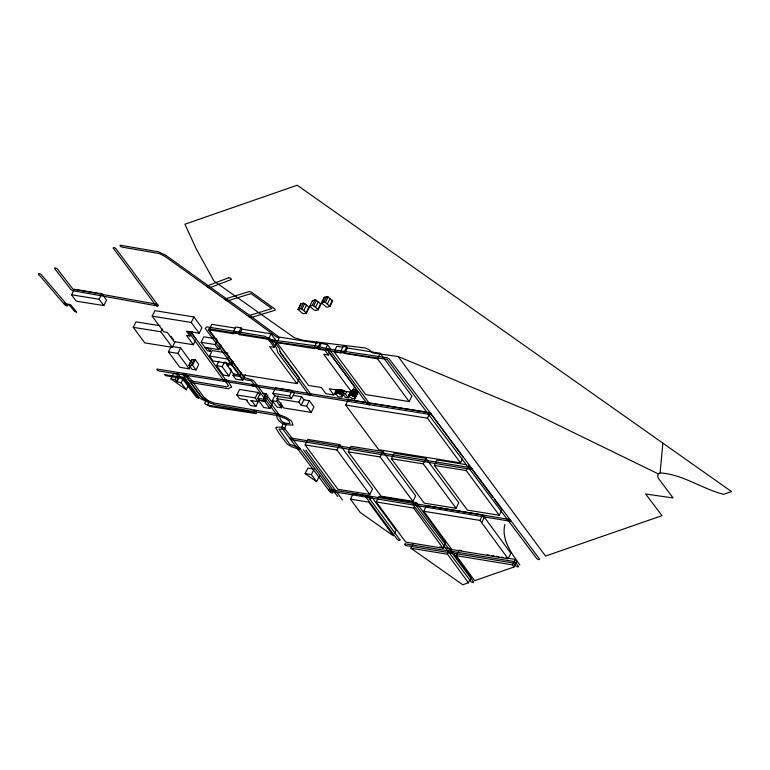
<?xml version="1.0" encoding="UTF-8"?>
<svg xmlns="http://www.w3.org/2000/svg" width="770" height="770" viewBox="0 0 770 770"><rect width="100%" height="100%" fill="white"/><g stroke="black" fill="none" stroke-linecap="round" stroke-linejoin="round"><path stroke-width="1.16" d="M348.531 395.597L349.619 394.837L352.092 395.395L354.441 396.887L355.105 398.417L352.294 398.619L348.781 396.3L350.533 391.468M504.851 524.447C501.164 539.722 511.578 553.216 519.856 564.978M356.856 393.422C359.715 392.373 354.845 389.341 352.997 389.389M660.082 472.934C682.326 474.166 702.144 488.863 723.55 494.311L731.5 491.549L297.22 185.214L184.916 224.214L196.581 249.557L214.031 281.098L294.381 337.77L303.351 340.34L365.461 348.021L369.244 349.801L372.728 352.949L398.167 356.52L545.516 556.075L662.027 515.65L645.635 493.994L673.105 497.959L658.389 478.363L657.686 476.216L658.215 473.858L660.082 472.934L662.854 443.135M342.4 396.377C332.005 385.183 336.894 403.22 343.285 394.596M71.562 294.804L74.276 289.318L101.823 293.755L106.501 300.098L103.786 305.584L76.22 301.147L71.562 294.804L99.109 299.251L103.786 305.584M99.109 299.251L101.823 293.755M175.011 341.822L172.297 347.308L144.77 342.9L133.268 327.337L135.982 321.85L160.054 325.7M195.185 341.091L193.376 344.748L174.116 341.649L167.292 332.409L163.673 331.783L152.181 316.162L154.885 310.676L193.924 316.951L201.904 327.76L199.189 333.246L186.446 331.196L189.988 336.028L192.25 331.447M172.297 347.308L160.776 331.745L162.133 329.002M190.633 366.097L189.276 368.84L179.824 367.3L168.457 351.871L170.719 347.289M199.189 333.246L191.21 322.447L193.924 316.951M189.276 368.84L177.909 353.401L180.623 347.905L172.355 346.567M186.253 389.736L170.921 378.927L173.635 373.431L177.947 374.133L179.448 376.155L176.292 381.564L181.181 382.863L186.253 389.736L188.968 384.249L183.895 377.377L179.41 376.646L179.448 376.155M176.734 381.641L175.233 379.62L177.947 374.133M176.696 382.132L179.41 376.646M188.948 365.144L191.663 359.648L194.541 360.119L194.098 359.503L191.383 364.99L191.836 365.606L188.948 365.144L191.999 369.292L196.032 369.947L198.747 364.46L195.234 359.686L194.098 359.503M189.102 365.163L191.817 359.677M181.181 382.863L183.895 377.377M221.019 345.056L218.757 349.628L204.887 347.395L201.124 342.323L203.838 336.827L216.534 338.867M280.011 351.543L299.636 378.089L296.922 383.585L242.338 374.817L209.113 329.839L211.827 324.343L235.466 328.116M196.032 369.947L192.519 365.182L195.234 359.686M210.133 351.226L207.842 348.146L205.118 347.713L207.399 350.793L210.133 351.226L211.49 348.483M218.757 349.628L214.984 344.536L217.236 339.965M232.453 361.149L231.096 363.902L213.088 360.928L209.517 356.038L212.222 350.543L227.978 353.141M230.259 368.637L231.606 370.486L228.892 375.981L223.29 375.038L216.582 365.769L218.844 361.197M233.435 331.601L235.697 327.019L241.087 327.895L242.03 329.156L271.05 333.814L276.353 340.985M238.825 332.467L241.087 327.895M228.892 375.981L222.164 366.703L224.426 362.131M277.007 341.88L274.293 347.366L268.335 339.3L239.316 334.642L242.03 329.156M231.096 363.902L227.516 359.003L228.873 356.26M231.857 365.163L226.351 364.277L233.647 374.153L239.143 375.038L231.857 365.163L233.666 361.496M245.418 374.788L242.704 380.284L235.764 379.148L232.992 375.375L233.888 373.546M242.704 380.284L239.922 376.501L241.732 372.844M258.585 400.881L255.881 406.368L250.337 405.482L246.573 400.41L247.526 400.583L247.026 399.919L239.662 398.754L236.871 394.962L239.585 389.476L257.969 392.44L260.067 395.251M268.788 338.386L271.05 333.814M336.519 389.437L333.805 394.933L325.854 393.653L321.302 387.493L308.578 385.452L276.882 342.602L279.597 337.116L316.278 342.997M298 309.444L300.714 303.958L303.245 303.149L304.679 303.582L309.251 307.548L306.537 313.034L303.909 313.756L302.514 313.332L298 309.444L300.531 308.645L301.965 309.078L306.537 313.034M298.644 309.242L300.714 303.958M258.951 399.851L258.046 401.68L255.255 397.926L257.969 392.44M300.531 308.645L303.245 303.149M262.782 393.21L266.285 393.778L267.671 395.674L264.967 401.16L259.144 400.217L257.738 398.321L260.453 392.835M301.965 309.078L304.679 303.582M265.881 398.494L267.238 395.742L272.58 402.98L269.866 408.475L263.735 407.484L258.393 400.246L259.297 398.417M303.89 310.483L306.604 304.987M306.344 312.274L309.059 306.778M264.967 401.16L263.571 399.264L266.285 393.778M309.723 306.19L312.437 300.695L314.969 299.896L316.403 300.329L320.975 304.294L318.26 309.781L315.633 310.503L314.237 310.069L309.723 306.19L312.254 305.382L313.698 305.815L318.26 309.781M312.254 305.382L314.969 299.896M313.698 305.815L316.403 300.329M272.878 393.316L275.593 387.83L292.273 390.515L294.246 393.123L291.532 398.61L274.842 395.924L272.878 393.316L289.558 396.001L291.532 398.61M315.584 307.201L318.299 301.715M282.32 405.973L281.416 407.802L276.959 407.07L272.282 400.698L274.996 395.203M318.068 309.02L320.782 303.524M321.427 302.86L324.141 297.374L326.673 296.565L328.116 296.999L332.678 300.964L329.964 306.46L327.337 307.172L325.941 306.749L321.427 302.86L323.958 302.061L325.402 302.494L329.964 306.46M321.619 303.572L323.881 299.001M323.958 302.061L326.673 296.565M272.282 400.698L276.68 401.401L279.76 405.569L282.378 406.002L276.969 398.677L278.326 395.934M325.402 302.494L328.116 296.999M276.68 401.401L277.585 399.572M327.375 303.929L330.089 298.442M279.76 405.569L281.117 402.825M329.772 305.69L332.486 300.204M289.558 396.001L291.82 391.43M276.882 342.602L314.747 348.675L314.083 347.78L316.797 342.294L327.606 344.825L331.061 349.503M329.704 352.246L328.347 354.989L324.892 350.311L318.28 349.253L317.615 348.348L320.33 342.862M318.28 349.253L320.994 343.767M301.59 396.723L303.861 399.803L309.328 400.679L313.929 406.897L311.215 412.383L306.624 406.165L301.157 405.289L298.875 402.209L301.59 396.723L293.514 395.424M324.892 350.311L327.606 344.825M301.157 405.289L303.861 399.803M306.624 406.165L309.328 400.679M334.065 351.784L341.177 352.93L340.436 351.928L343.15 346.433L346.702 347L347.414 347.963L380.226 353.305L411.883 396.088L409.168 401.574L365.683 394.567L334.065 351.784L336.779 346.298L342.708 347.251M344.44 351.582L346.702 347M345.153 352.535L347.414 347.963M305.132 444.916L307.846 439.429L339.686 444.54L372.507 488.921L369.793 494.417L337.963 489.306L305.132 444.916L336.971 450.026L369.793 494.417M335.836 393.73L337.857 389.447M335.874 393.913L337.655 390.13M336.413 393.2L337.924 390.14M336.076 394.317L338.155 390.111M336.172 394.452L338.319 390.101M337.048 392.844L338.502 390.101M337.241 392.854L338.685 390.111M337.433 392.873L338.781 390.12M337.53 392.883L338.983 390.149L337.741 392.912M337.847 392.931L339.3 390.207M338.059 392.979L339.522 390.255M338.28 393.027L339.637 390.284M338.386 393.066L339.743 390.313M338.502 393.095L339.974 390.38M338.733 393.172L340.09 390.428M338.848 393.21L340.658 389.543M338.964 393.249L340.889 389.63M339.195 393.335L341.004 389.678M339.31 393.383L341.12 389.726M339.426 393.432L341.235 389.774M339.541 393.489L341.466 389.88M339.772 393.595L341.582 389.938M339.888 393.643L341.697 389.986M340.109 393.759L341.803 390.043M340.225 393.826L342.034 390.169M340.33 393.884L342.14 390.226M340.436 393.951L342.246 390.294M340.658 394.076L342.352 390.351M340.754 394.144L342.563 390.486M340.86 394.211L342.669 390.554M341.052 394.356L342.766 390.621M341.149 394.423L342.958 390.765L341.245 394.49M341.428 394.635L343.141 390.9M341.505 394.702L343.314 391.044M341.668 394.846L343.401 391.112M341.822 394.991L344.007 390.342M341.947 395.135L343.93 390.929M342.005 395.203L343.757 391.478M342.207 395.482L343.872 391.622M342.284 395.616L344.017 391.824M341.726 396.868L343.189 393.788M341.861 396.829L343.266 393.99M342.044 396.762L343.786 393.422M319.309 476.187L316.595 481.673L305.132 473.589L307.846 468.102L314.102 469.113M349.214 396.107L348.31 397.936L345.48 394.134L346.837 391.391M348.569 395.838L350.802 391.141M348.666 396.098L350.966 391.247M348.704 396.165L351.178 391.199M348.829 396.367L351.351 391.179M349.619 394.837L351.515 391.179M349.801 394.837L351.697 391.179M349.984 394.846L351.89 391.189M350.186 394.866L352.544 390.303M350.389 394.894L352.65 390.313M350.494 394.904L353.315 389.437M316.595 481.673L311.388 474.599L313.65 470.027M462.298 459.19L460.489 462.857L378.715 449.738L345.663 405.058L347.925 400.477M350.706 394.952L354.652 386.925L329.242 352.573M350.822 394.972L353.642 389.514M351.043 395.039L353.757 389.543M351.159 395.068L353.873 389.572M351.274 395.097L354.104 389.649M351.505 395.174L354.219 389.687M351.62 395.212L354.335 389.726M351.736 395.26L354.566 389.812M354.691 389.861L351.977 395.347L354.797 389.909M352.208 395.453L354.922 389.957M352.323 395.501L355.153 390.063M352.554 395.616L355.268 390.12M352.67 395.674L355.384 390.178M352.785 395.732L355.499 390.236M353.007 395.847L355.605 390.303M353.112 395.915L355.827 390.419M353.228 395.972L355.942 390.486M353.43 396.107L356.048 390.554M356.26 390.688L353.546 396.175L356.356 390.756M353.844 396.386L356.462 390.823M353.931 396.454L356.645 390.967M354.027 396.521L356.741 391.035M354.21 396.675L356.837 391.112M354.287 396.743L357.001 391.256M354.441 396.887L357.078 391.324M354.575 397.031L357.222 391.468M354.7 397.176L357.347 391.612M354.806 397.32L357.472 391.757M354.903 397.464L357.569 391.901M354.383 398.879L357.694 392.113M354.46 398.87L357.732 392.171M354.71 398.783L357.809 392.373M354.912 398.658L357.867 392.671M409.168 401.574L377.512 358.791L380.226 353.305M336.971 450.026L339.686 444.54M348.281 451.836L350.995 446.35L382.815 451.451L415.675 495.841L412.961 501.337L381.131 496.236L348.281 451.836L380.101 456.937L412.961 501.337M350.485 499.143L368.753 502.156L393.355 535.824L360.196 512.435L350.485 499.143L352.747 494.571M380.101 456.937L382.815 451.451M370.11 499.403L371.015 497.574M391.43 458.756L394.144 453.27L425.974 458.381L458.795 502.762L456.081 508.258L424.251 503.147L391.43 458.756L423.259 463.867L456.081 508.258M376.299 501.953L379.013 496.467L416.358 502.598L445.734 542.725L443.019 548.211L405.675 542.09L376.299 501.953L413.654 508.084L443.019 548.211M460.489 462.857L427.446 418.177L429.256 414.51M423.259 463.867L425.974 458.381M394.712 533.071L396.069 530.328L372.17 497.622M501.482 510.654L499.22 515.236L467.419 510.125L434.376 465.446L437.091 459.95L466.543 464.685M413.654 508.084L414.558 506.256M423.731 511.251L426.445 505.765L482.703 514.928L510.837 553.235L508.123 558.722L451.865 549.559L423.731 511.251L479.989 520.414L508.123 558.722M439.603 546.998L450.209 548.731L471.153 577.327L468.439 582.813L462.77 584.786L410.959 548.24L413.221 543.668M499.22 515.236L466.187 470.547L468.901 465.061L492.8 497.382M468.439 582.813L447.495 554.227L448.4 552.398M449.305 550.56L450.209 548.731M505.851 557.884L515.207 559.424L516.737 561.513L514.023 566.999L474.628 580.667L456.36 555.68L459.074 550.194L461.413 550.579M479.989 520.414L482.703 514.928M481.664 522.705L484.378 517.219M514.023 566.999L512.493 564.91L515.207 559.424M248.787 315.661L271.897 308.597L251.03 293.601L227.814 300.772A1.665 0.664 26.3 0 1 225.706 300.117A1.665 0.664 26.3 0 1 225.292 298.943L249.345 291.512L251.453 292.157L274.871 308.982L275.285 310.166L251.338 317.49A1.665 0.664 26.3 0 1 248.7 316.364A1.665 0.664 26.3 0 1 250.144 315.883A1.665 0.664 26.3 0 1 251.338 317.481M252.589 384.471L428.842 412.624A1.665 0.664 26.3 0 1 430.892 413.769L539.395 558.876A1.665 0.664 26.3 0 1 538.731 559.597A1.665 0.664 26.3 0 1 536.68 558.462L387.214 359.407L330.436 350.966L369.821 404.009A1.665 0.664 26.3 0 1 369.148 404.722L225.745 381.612M225.764 381.612L159.044 370.986A1.665 0.664 26.3 0 1 157.003 369.841A1.665 0.664 26.3 0 1 157.686 369.138L252.618 384.471M345.48 394.134L342.573 393.682L345.393 397.474L348.31 397.936M209.113 329.839L233.936 333.795L232.983 332.515L238.382 333.381L239.316 334.642M314.083 347.78L317.615 348.348M189.988 336.028L186.523 335.47L193.376 344.748M133.268 327.337L160.776 331.745M201.124 342.323L214.984 344.536M258.046 401.68L250.76 400.516L252.146 401.295L255.881 406.368M152.181 316.162L191.21 322.447M340.436 351.928L343.988 352.496L344.7 353.449L377.512 358.791M328.347 354.989L323.698 354.248L351.938 392.411L329.242 388.773L333.805 394.933M274.293 347.366L269.587 346.606L296.922 383.585M348.377 399.563L426.609 412.114M345.663 405.058L427.446 418.177M276.969 398.677L298.875 402.209M236.871 394.962L255.255 397.926M257.738 398.321L263.571 399.264M258.393 400.246L264.524 401.237L269.866 408.475M311.215 412.383L283.861 407.994L283.004 406.829L280.386 406.425L281.416 407.802M434.376 465.446L466.187 470.547M168.457 351.871L177.909 353.401M191.383 364.99L192.519 365.182M232.992 375.375L239.922 376.501M170.921 378.927L175.233 379.62M305.132 473.589L311.388 474.599M209.517 356.038L227.516 359.003M353.199 493.657L371.467 496.66M487.141 554.814L489.479 555.189M491.818 555.574L494.157 555.959M496.496 556.344L498.835 556.729M501.174 557.114L503.513 557.499M410.959 548.24L447.495 554.227M456.36 555.68L512.493 564.91M216.582 365.769L222.164 366.703M157.321 305.95L72.861 290.694L70.879 289.578L54.814 268.788A1.665 0.664 26.3 0 1 55.334 267.998A1.665 0.664 26.3 0 1 57.432 269.086L72.909 289.106L156.05 304.111A1.665 0.664 26.3 0 1 158.062 305.267A1.665 0.664 26.3 0 1 157.35 305.95A1.665 0.664 26.3 0 1 155.319 304.814L113.7 248.739A1.665 0.664 26.3 0 1 113.565 247.661A1.665 0.664 26.3 0 1 115.712 248.45L158.042 305.247M298.51 447.668L289.684 444.184L279.019 429.14L284.217 429.044A1.665 0.664 26.3 0 0 284.361 428.062A1.665 0.664 26.3 0 0 282.205 427.138L276.218 427.263L275.795 427.889L278.99 433.289L287.277 444.165L291.936 446.879L298.875 449.257M398.167 356.52L531.493 412.085L658.215 473.858M187.052 382.902L188.968 384.249M250.895 316.297L166.05 255.467L158.505 251.8L120.9 245.303A1.665 0.664 26.3 0 0 120.178 245.986A1.665 0.664 26.3 0 0 122.209 247.141L159.342 253.551L165.107 256.477L249.23 316.855M250.943 316.335L278.134 336.355A1.665 0.664 26.3 0 1 278.499 337.52A1.665 0.664 26.3 0 1 276.372 336.846L249.182 316.817M185.936 374.403L191.162 379.658L203.27 396.473L208.073 400.747L214.089 403.028L277.498 413.981L286.296 417.475L291.455 420.969L293.033 425.088L285.94 424.799L284.784 428.582L332.756 492.338A1.665 0.664 26.3 0 1 332.091 493.041A1.665 0.664 26.3 0 1 330.041 491.905L281.858 427.889L283.014 423.096L289.876 423.548L289.222 421.132L285.824 418.736L278.49 415.762L215.119 404.828L207.525 401.988L200.633 396.155L188.515 379.321L183.549 374.355A1.665 0.664 26.3 0 1 184.078 373.46A1.665 0.664 26.3 0 1 186.225 374.807L188.111 379.379L202.414 398.311L207.573 400.554L208.959 401.969L207.785 404.597A1.665 0.664 26.3 0 1 206.004 404.471A1.665 0.664 26.3 0 1 204.781 403.133L205.657 401.189L200.094 398.417L185.32 378.85L183.26 373.96M279.51 415.117L253.513 380.428L243.821 377.329L208.295 329.724L208.872 328.79L265.496 337.972L272.06 341.389A1.665 0.664 26.3 0 0 273.908 341.591A1.665 0.664 26.3 0 0 272.801 340.273L264.639 336.211L206.88 326.846L205.195 328.405L241.356 377.233L245.832 379.86L251.463 380.89L276.796 414.693A1.665 0.664 26.3 0 0 279.308 415.839A1.665 0.664 26.3 0 0 278.644 414.404A1.665 0.664 26.3 0 0 276.632 414.337C276.247 418.976 279.837 422.48 283.832 424.164A1.665 0.664 26.3 0 0 285.882 424.665A1.665 0.664 26.3 0 0 285.218 423.413L281.271 420.882L280.059 418.63L279.674 415.463M170.95 336.326L173.654 339.984M430.161 412.682L463.203 457.361M494.205 499.287L501.934 509.74M191.297 332.765L196.09 339.262M316.797 342.294L317.452 343.189M305.834 450.094L342.429 499.903M180.623 347.905L191.278 362.381M303.332 449.69L337.78 496.621M225.552 362.141L228.238 365.856M226.447 380.919L191.489 332.63A1.665 0.664 26.3 0 0 189.449 331.485A1.665 0.664 26.3 0 0 188.746 332.168L223.704 380.457M324.141 297.374L324.334 298.086M312.437 300.695L312.62 301.407M231.606 386.838L228.546 388.715L192.308 382.815A1.665 0.664 26.3 0 1 190.257 381.67A1.665 0.664 26.3 0 1 190.941 380.967L226.736 386.79L228.517 385.837L225.196 380.659A1.665 0.664 26.3 0 1 226.034 380.034A1.665 0.664 26.3 0 1 228.026 381.227L231.606 386.838M76.605 312.014L74.728 311.581L69.319 305.074L64.95 304.15L64.006 303.101L70.619 304.737L76.605 312.014M198.468 398.003L196.542 397.493L183.116 379.658L181.008 378.243L166.002 375.75L164.597 374.595L180.594 377.098L184.376 379.389L198.468 398.003M208.006 405.222L209.43 406.377L256.198 413.663C257.844 411.045 252.117 408.283 254.129 412.566L208.006 405.222M271.685 339.897L271.069 340.61L276.469 347.867L277.797 352.544L308.298 394.019A1.665 0.664 26.3 0 0 310.349 395.164A1.665 0.664 26.3 0 0 311.032 394.461L280.636 353.132L279.298 348.454L274.447 341.928L317.076 347.636L328.819 350.706A1.665 0.664 26.3 0 0 329.858 350.225A1.665 0.664 26.3 0 0 327.972 348.974L315.739 345.788L271.685 339.897M327.683 348.906L327.038 349.619L367.097 403.576A1.665 0.664 26.3 0 0 369.148 404.722L430.209 414.472A1.665 0.664 26.3 0 0 430.892 413.769L389.206 358.878L387.146 357.742L327.683 348.906M228.565 277.797L207.063 285.949A1.665 0.664 26.3 0 0 207.563 287.152A1.665 0.664 26.3 0 0 209.661 287.749L231.164 279.597A1.665 0.664 26.3 0 0 230.663 278.394A1.665 0.664 26.3 0 0 228.565 277.797M513.677 561.446L405.386 543.861A1.665 0.664 26.3 0 0 404.702 544.563A1.665 0.664 26.3 0 0 406.743 545.709L513.667 563.062L515.63 565.748A1.665 0.664 26.3 0 0 517.671 566.893A1.665 0.664 26.3 0 0 518.364 566.191L515.727 562.591L513.677 561.446M469.584 467.506L290.8 438.005A1.665 0.664 26.3 0 0 290.107 438.708A1.665 0.664 26.3 0 0 292.148 439.853L470.932 469.344A1.665 0.664 26.3 0 0 471.625 468.651A1.665 0.664 26.3 0 0 469.584 467.506M508.537 519.346L329.348 489.345A1.665 0.664 26.3 0 0 328.646 490.038A1.665 0.664 26.3 0 0 330.686 491.193L509.865 521.194A1.665 0.664 26.3 0 0 510.577 520.501A1.665 0.664 26.3 0 0 508.537 519.346M67.365 305.093L41.301 274.669A1.665 0.664 26.3 0 0 39.203 273.6A1.665 0.664 26.3 0 0 38.712 274.409L64.795 304.843A1.665 0.664 26.3 0 0 66.903 305.911A1.665 0.664 26.3 0 0 67.365 305.093M451.336 552.119L415.357 504.533A1.665 0.664 26.3 0 0 413.298 503.407A1.665 0.664 26.3 0 0 412.643 504.119L470.759 581.321A1.665 0.664 26.3 0 0 472.809 582.466A1.665 0.664 26.3 0 0 473.483 581.754L451.345 552.129M399.832 539.645L367.993 496.612A1.665 0.664 26.3 0 0 365.942 495.476A1.665 0.664 26.3 0 0 365.259 496.178L397.108 539.212A1.665 0.664 26.3 0 0 399.149 540.347A1.665 0.664 26.3 0 0 399.832 539.645M252.127 385.414A1.665 0.664 26.3 0 0 254.726 386.213A1.665 0.664 26.3 0 0 252.993 384.567A1.665 0.664 26.3 0 0 252.127 385.414M223.945 380.717A1.665 0.664 26.3 0 0 226.524 381.487A1.665 0.664 26.3 0 0 224.753 379.851A1.665 0.664 26.3 0 0 223.945 380.717M297.605 448.535A1.665 0.664 26.3 0 0 300.165 449.247A1.665 0.664 26.3 0 0 298.317 447.611A1.665 0.664 26.3 0 0 297.605 448.535"/></g></svg>
